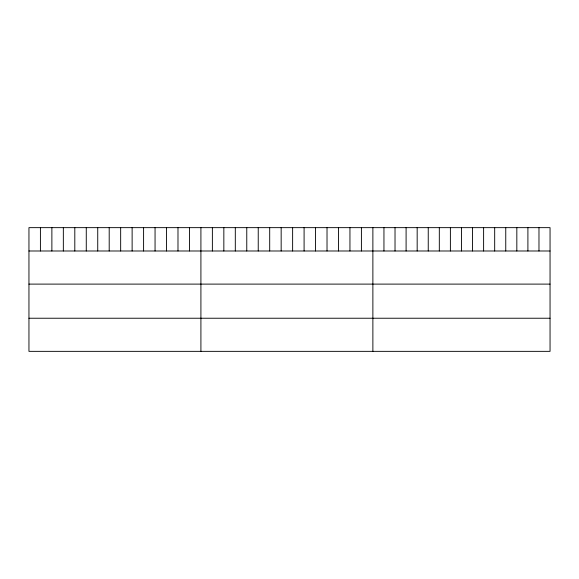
<?xml version="1.0" encoding="UTF-8"?>
<svg xmlns="http://www.w3.org/2000/svg" width="579" height="579" viewBox="0 0 579 579"><rect width="100%" height="100%" fill="white"/><g stroke="black" fill="none" stroke-linecap="round" stroke-linejoin="round"><path stroke-width="0.87" d="M550.05 250.989L550.05 351.352L28.95 351.352L28.95 227.648L550.05 227.648L550.05 250.989L28.95 250.989M28.95 284.108L550.05 284.108M28.95 318.233L550.05 318.233M538.977 227.648L538.977 250.989M527.903 227.648L527.903 250.989M516.83 227.648L516.83 250.989M505.756 227.648L505.756 250.989M494.683 227.648L494.683 250.989M483.61 227.648L483.61 250.989M472.536 227.648L472.536 250.989M461.463 227.648L461.463 250.989M450.39 227.648L450.39 250.989M439.316 227.648L439.316 250.989M428.243 227.648L428.243 250.989M417.169 227.648L417.169 250.989M406.096 227.648L406.096 250.989M395.023 227.648L395.023 250.989M383.949 227.648L383.949 250.989M372.876 227.648L372.876 351.352M361.412 227.648L361.412 250.989M349.948 227.648L349.948 250.989M338.483 227.648L338.483 250.989M327.019 227.648L327.019 250.989M315.555 227.648L315.555 250.989M304.091 227.648L304.091 250.989M292.627 227.648L292.627 250.989M281.162 227.648L281.162 250.989M269.698 227.648L269.698 250.989M258.234 227.648L258.234 250.989M246.77 227.648L246.77 250.989M235.306 227.648L235.306 250.989M223.841 227.648L223.841 250.989M212.377 227.648L212.377 250.989M200.913 227.648L200.913 351.352M189.449 227.648L189.449 250.989M177.985 227.648L177.985 250.989M166.52 227.648L166.52 250.989M155.056 227.648L155.056 250.989M143.592 227.648L143.592 250.989M132.128 227.648L132.128 250.989M120.664 227.648L120.664 250.989M109.199 227.648L109.199 250.989M97.735 227.648L97.735 250.989M86.271 227.648L86.271 250.989M74.807 227.648L74.807 250.989M63.343 227.648L63.343 250.989M51.878 227.648L51.878 250.989M40.414 227.648L40.414 250.989"/></g></svg>
